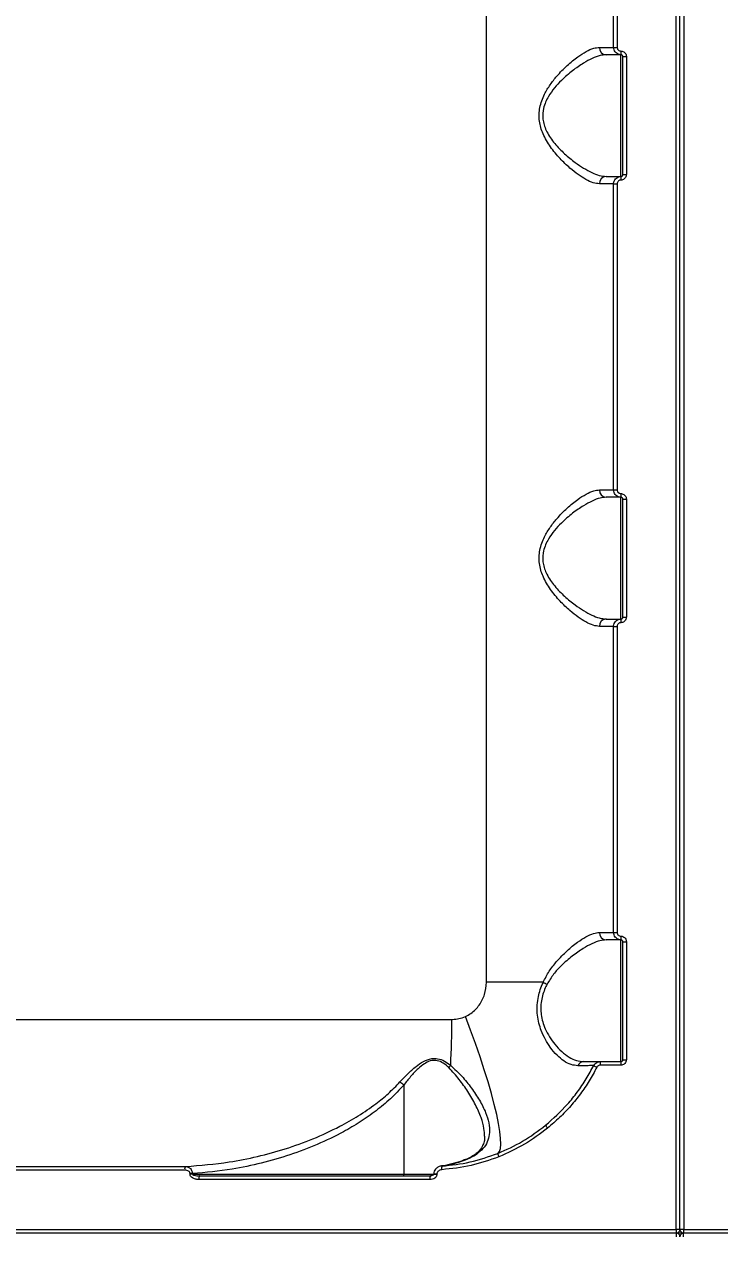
# Model space of a CAD drawing. Header units: millimetres. Extents: x -8422 to 28150, y -6982 to 5510.
# Drawn here: x 17172.6 to 17361.2, y 143.5 to 472.2 of the extents above; entities that cross this region are included whole.
import ezdxf

# ---------------------------------------------------------------- set-up
doc = ezdxf.new("R2010")
doc.units = ezdxf.units.MM
for name, color, linetype in [('DIKOM_ОБЪЕКТ', 7, 'Continuous'), ('DIKOM_РАЗМЕР_ЗОНА', 7, 'Continuous'), ('DIKOM_РАЗМЕР_ОБЪЕКТА', 7, 'Continuous')]:
    doc.layers.add(name, color=color, linetype=linetype)
doc.styles.add('style1', font='arial.ttf', dxfattribs={"width": 0.8})
doc.dimstyles.new('1-50', dxfattribs={"dimtxt": 300, "dimasz": 200, "dimexe": 100, "dimexo": 0, "dimgap": 100, "dimtad": 1, "dimdec": 0, "dimtxsty": 'style1', "dimcen": 0, "dimclrd": 7, "dimclre": 7, "dimadec": 1, "dimazin": 2, "dimtfac": 1, "dimtdec": 0, "dimtmove": 1, "dimatfit": 3, "dimfxl": 0, "dimlwd": 25, "dimlwe": 18, "dimarcsym": 0})

# ---------------------------------------------------------------- blocks, each defined once
blk = doc.blocks.new('*D15')
at = {"layer": 'Defpoints', "color": 0, "transparency": 16777216}
for p in [(19380.28, 3651.45), (27070.13, 3651.45), (15204.41, -3115.19)]:
    blk.add_point(p, dxfattribs=at)
at = {"layer": 'DIKOM_РАЗМЕР_ОБЪЕКТА', "color": 7, "lineweight": 18, "transparency": 16777216}
for p, q in [((19380.28, 3651.45), (27170.13, 3651.45)), ((15204.41, -3115.19), (27170.13, -3115.19))]:
    blk.add_line(p, q, dxfattribs=at)
at = {"layer": 'DIKOM_РАЗМЕР_ОБЪЕКТА', "color": 7, "lineweight": 25, "transparency": 16777216}
blk.add_line((27070.13, -2915.19), (27070.13, 3451.45), dxfattribs=at)
at = {"layer": 'DIKOM_РАЗМЕР_ОБЪЕКТА', "color": 7, "transparency": 16777216}
for points in [[(27036.8, 3451.45), (27103.47, 3451.45), (27070.13, 3651.45)], [(27036.8, -2915.19), (27103.47, -2915.19), (27070.13, -3115.19)]]:
    blk.add_solid(points, dxfattribs=at)
at = {"layer": 'DIKOM_РАЗМЕР_ОБЪЕКТА', "color": 0, "transparency": 16777216, "insert": (26816.96, -135.25), "char_height": 300, "attachment_point": 5, "rotation": 90, "style": 'style1'}
blk.add_mtext('6750', dxfattribs=at)
blk = doc.blocks.new('*D16')
at = {"layer": 'Defpoints', "color": 0, "transparency": 16777216}
for p in [(12490, 1387.95), (23986.61, 1004.03), (12490, -5796.5)]:
    blk.add_point(p, dxfattribs=at)
at = {"layer": 'DIKOM_РАЗМЕР_ОБЪЕКТА', "color": 7, "lineweight": 18, "transparency": 16777216}
for p, q in [((12490, 1387.95), (12490, -5896.5)), ((23986.61, 1004.03), (23986.61, -5896.5))]:
    blk.add_line(p, q, dxfattribs=at)
at = {"layer": 'DIKOM_РАЗМЕР_ОБЪЕКТА', "color": 7, "lineweight": 25, "transparency": 16777216}
blk.add_line((23786.61, -5796.5), (12690, -5796.5), dxfattribs=at)
at = {"layer": 'DIKOM_РАЗМЕР_ОБЪЕКТА', "color": 7, "transparency": 16777216}
for points in [[(12690, -5763.17), (12690, -5829.83), (12490, -5796.5)], [(23786.61, -5763.17), (23786.61, -5829.83), (23986.61, -5796.5)]]:
    blk.add_solid(points, dxfattribs=at)
at = {"layer": 'DIKOM_РАЗМЕР_ОБЪЕКТА', "color": 0, "transparency": 16777216, "insert": (18238.3, -5543.33), "char_height": 300, "attachment_point": 5, "style": 'style1'}
blk.add_mtext('11500', dxfattribs=at)
blk = doc.blocks.new('*D14')
at = {"layer": 'Defpoints', "color": 0, "transparency": 16777216}
for p in [(20684.73, 5148.63), (28049.7, 5148.63), (14575.76, -5055.5)]:
    blk.add_point(p, dxfattribs=at)
at = {"layer": 'DIKOM_РАЗМЕР_ЗОНА', "color": 7, "lineweight": 18, "transparency": 16777216}
for p, q in [((20684.73, 5148.63), (28149.7, 5148.63)), ((14575.76, -5055.5), (28149.7, -5055.5))]:
    blk.add_line(p, q, dxfattribs=at)
at = {"layer": 'DIKOM_РАЗМЕР_ЗОНА', "color": 7, "lineweight": 25, "transparency": 16777216}
blk.add_line((28049.7, -4855.5), (28049.7, 4948.63), dxfattribs=at)
at = {"layer": 'DIKOM_РАЗМЕР_ЗОНА', "color": 7, "transparency": 16777216}
for points in [[(28016.36, 4948.63), (28083.03, 4948.63), (28049.7, 5148.63)], [(28016.36, -4855.5), (28083.03, -4855.5), (28049.7, -5055.5)]]:
    blk.add_solid(points, dxfattribs=at)
at = {"layer": 'DIKOM_РАЗМЕР_ЗОНА', "color": 0, "transparency": 16777216, "insert": (27796.52, -63.59), "char_height": 300, "attachment_point": 5, "rotation": 90, "style": 'style1'}
blk.add_mtext('10200', dxfattribs=at)
blk = doc.blocks.new('*D13')
at = {"layer": 'Defpoints', "color": 0, "transparency": 16777216}
for p in [(10490, 1785.06), (25983.09, 460.53), (10490, -6882.5)]:
    blk.add_point(p, dxfattribs=at)
at = {"layer": 'DIKOM_РАЗМЕР_ЗОНА', "color": 7, "lineweight": 18, "transparency": 16777216}
for p, q in [((10490, 1785.06), (10490, -6982.5)), ((25983.09, 460.53), (25983.09, -6982.5))]:
    blk.add_line(p, q, dxfattribs=at)
at = {"layer": 'DIKOM_РАЗМЕР_ЗОНА', "color": 7, "lineweight": 25, "transparency": 16777216}
blk.add_line((25783.09, -6882.5), (10690, -6882.5), dxfattribs=at)
at = {"layer": 'DIKOM_РАЗМЕР_ЗОНА', "color": 7, "transparency": 16777216}
for points in [[(10690, -6849.17), (10690, -6915.83), (10490, -6882.5)], [(25783.09, -6849.17), (25783.09, -6915.83), (25983.09, -6882.5)]]:
    blk.add_solid(points, dxfattribs=at)
at = {"layer": 'DIKOM_РАЗМЕР_ЗОНА', "color": 0, "transparency": 16777216, "insert": (18236.55, -6629.33), "char_height": 300, "attachment_point": 5, "style": 'style1'}
blk.add_mtext('15500', dxfattribs=at)

msp = doc.modelspace()

# ---------------------------------------------------------------- linework, layer by layer
at = {"layer": 'DIKOM_ОБЪЕКТ', "color": 7, "linetype": 'Continuous', "lineweight": 15}
for p, q in [((17349.42, 145.45), (17349.42, 629.45)), ((17350.42, 145.45), (17350.42, 629.45)), ((17351.43, 629.45), (17351.43, 145.45)), ((17297.92, 212.45), (17297.92, 562.45)), ((17332.42, 465.95), (17332.42, 548.95)), ((17333.38, 548.95), (17333.38, 465.95)), ((17328.57, 465.95), (17332.42, 465.95)), ((17334.42, 463.95), (17330.37, 463.95)), ((17332.42, 465.95), (17333.38, 465.95)), ((17334.42, 430.95), (17334.42, 463.95)), ((17334.92, 463.45), (17335.89, 463.45)), ((17334.92, 431.45), (17334.92, 463.45)), ((17335.89, 463.45), (17335.89, 431.45)), ((17330.37, 430.95), (17334.42, 430.95)), ((17334.92, 431.45), (17335.89, 431.45)), ((17332.42, 428.95), (17328.57, 428.95)), ((17332.42, 428.95), (17333.38, 428.95)), ((17332.42, 345.95), (17332.42, 428.95)), ((17333.38, 428.95), (17333.38, 345.95)), ((17328.57, 345.95), (17332.42, 345.95)), ((17332.42, 345.95), (17333.38, 345.95)), ((17334.42, 343.95), (17330.37, 343.95)), ((17334.42, 310.95), (17334.42, 343.95)), ((17334.92, 343.45), (17335.89, 343.45)), ((17334.92, 311.45), (17334.92, 343.45)), ((17335.89, 343.45), (17335.89, 311.45)), ((17330.37, 310.95), (17334.42, 310.95)), ((17334.92, 311.45), (17335.89, 311.45)), ((17332.42, 308.95), (17328.57, 308.95)), ((17332.42, 308.95), (17333.38, 308.95)), ((17332.42, 225.95), (17332.42, 308.95)), ((17333.38, 308.95), (17333.38, 225.95)), ((17328.57, 225.95), (17332.42, 225.95)), ((17334.42, 223.95), (17330.37, 223.95)), ((17332.42, 225.95), (17333.38, 225.95)), ((17334.42, 190.95), (17334.42, 223.95)), ((17334.92, 223.45), (17335.89, 223.45)), ((17334.92, 191.45), (17334.92, 223.45)), ((17335.89, 223.45), (17335.89, 191.45)), ((17313.33, 212.45), (17297.92, 212.45)), ((16968.42, 202.4), (17288.58, 202.4)), ((17328.81, 190.95), (17334.42, 190.95)), ((17334.92, 191.45), (17335.89, 191.45)), ((17334.38, 189.95), (17328.76, 189.95)), ((17275.51, 184.57), (17275.51, 160.45)), ((17216.11, 161.51), (17151.79, 161.51)), ((17152.23, 162.51), (17216.41, 162.51)), ((17292.27, 164.35), (17292.25, 164.34)), ((17217.57, 160.45), (17217.57, 160.57)), ((17218.22, 160.57), (17217.57, 160.57)), ((17218.22, 160.45), (17217.57, 160.45)), ((17218.22, 160.57), (17218.22, 160.45)), ((17218.22, 160.45), (17275.51, 160.45)), ((17282.58, 158.95), (17219.91, 158.95)), ((17220.22, 159.95), (17282.74, 159.95)), ((17275.51, 160.45), (17283.68, 160.45)), ((17283.68, 160.55), (17283.68, 160.45)), ((17283.68, 160.55), (17284.52, 160.55)), ((17283.68, 160.45), (17284.52, 160.45)), ((17284.52, 160.55), (17284.52, 160.45)), ((16930.42, 145.45), (17349.42, 145.45)), ((17350.42, 145.45), (17349.42, 145.45)), ((17351.43, 145.45), (17350.42, 145.45)), ((17351.43, 145.45), (17770.42, 145.45)), ((17349.42, 144.45), (16931.42, 144.45)), ((17351.42, 144.45), (17349.42, 144.45)), ((17769.42, 144.45), (17351.42, 144.45))]:
    msp.add_line(p, q, dxfattribs=at)
at = {"layer": 'DIKOM_ОБЪЕКТ', "color": 7, "linetype": 'Continuous', "lineweight": 15, "flags": 128}
for points in [[(17301.04, 166.06), (17301.45, 166.54), (17301.72, 167.38), (17301.83, 168.57), (17301.78, 170.1), (17301.58, 171.96), (17301.23, 174.13), (17300.73, 176.59), (17300.08, 179.3), (17299.3, 182.26), (17298.38, 185.42), (17297.35, 188.75), (17296.2, 192.23), (17294.96, 195.81), (17293.62, 199.47), (17292.22, 203.16)], [(17292.6, 164.41), (17292.35, 164.38), (17292.27, 164.35)], [(17220.22, 159.95), (17220.16, 159.93), (17220.1, 159.88), (17220.05, 159.78), (17220, 159.66), (17219.96, 159.51), (17219.93, 159.34), (17219.92, 159.15), (17219.91, 158.95)], [(17275.67, 159.95), (17275.64, 159.96), (17275.61, 159.99), (17275.58, 160.04), (17275.55, 160.1), (17275.53, 160.18), (17275.52, 160.26), (17275.51, 160.36), (17275.51, 160.45)]]:
    msp.add_lwpolyline(points, dxfattribs=at)
at = {"layer": 'DIKOM_ОБЪЕКТ', "color": 7, "linetype": 'Continuous', "lineweight": 15}
for centre, radius, start, end in [((17330.47, 465.86), 1.91, 177.2476, 266.9555), ((17340.96, 464.71), 6.58, 177.8403, 186.5562), ((17330.47, 429.04), 1.91, 93.0463, 182.7523), ((17340.96, 430.2), 6.59, 173.4438, 182.1599), ((17330.47, 345.86), 1.91, 177.2476, 266.9555), ((17340.96, 344.71), 6.58, 177.8403, 186.5562), ((17330.47, 309.05), 1.91, 93.0445, 182.7541), ((17340.96, 310.2), 6.58, 173.4438, 182.1597), ((17330.47, 225.86), 1.91, 177.2476, 266.9555), ((17340.96, 224.71), 6.58, 177.8403, 186.5562), ((17317.28, 218.81), 7.48, 238.1445, 247.1626), ((17052.31, 202.28), 236.26, 357.0022, 0.0295), ((17324.38, 189.19), 1.76, 91.8317, 158.8619), ((17333.66, 190.2), 4.9, 171.1784, 182.8982), ((17340.96, 190.2), 6.58, 173.4438, 182.1597), ((17292.71, 185.73), 6.12, 136.7546, 144.3258), ((17332, 198.08), 9.61, 238.8316, 244.5096), ((17269.52, 178.43), 8.57, 45.7253, 54.5976), ((17317.13, 175.31), 3.55, 207.4497, 222.811), ((17303.41, 166.22), 2.38, 183.7661, 207.099), ((17217.26, 161.72), 1.16, 136.8838, 190.0189), ((17287.75, 161.98), 1.97, 160.8553, 190.2135), ((17284.24, 159.2), 1.69, 153.3397, 188.3221), ((17458.59, 145.21), 109.17, 179.8742, 180.399), ((17349.42, 145.45), 1, 270, 0), ((17351.42, 145.45), 1, 180, 270), ((17242.26, 145.21), 109.17, 359.601, 0.1258), ((17458.58, 143.69), 109.16, 179.601, 180.1258), ((17349.42, 143.45), 1, 0, 90), ((17351.42, 143.45), 1, 90, 180), ((17242.26, 143.69), 109.16, 359.8742, 0.399)]:
    msp.add_arc(centre, radius, start, end, dxfattribs=at)
for points, knots in [([(17328.57, 428.95), (17328.02, 429.01), (17326.91, 429.14), (17324.94, 430.06), (17322.81, 431.42), (17320.44, 433.29), (17317.86, 435.75), (17315.29, 438.83), (17313.25, 442.24), (17312.3, 445.35), (17312.17, 447.8), (17312.39, 449.67), (17312.91, 451.51), (17313.83, 453.62), (17315.21, 455.88), (17317.29, 458.52), (17319.86, 461.12), (17322.56, 463.33), (17324.99, 464.88), (17326.97, 465.79), (17328.07, 465.9), (17328.57, 465.95)], [0, 0, 0, 0, 0.054582, 0.11103, 0.165946, 0.222012, 0.289071, 0.35796, 0.422673, 0.477404, 0.504749, 0.533099, 0.562354, 0.592382, 0.63989, 0.688584, 0.759285, 0.832059, 0.890161, 0.949868, 1, 1, 1, 1]), ([(17330.37, 463.95), (17329.85, 463.91), (17328.71, 463.8), (17326.63, 463), (17324.12, 461.65), (17321.27, 459.68), (17318.6, 457.38), (17316.38, 455.01), (17314.93, 453.01), (17313.95, 451.11), (17313.29, 449.17), (17313.15, 447.44), (17313.34, 445.82), (17313.67, 444.54), (17314.61, 442.35), (17316.45, 439.75), (17319.13, 437.02), (17321.81, 434.84), (17324.31, 433.16), (17326.52, 431.96), (17328.61, 431.13), (17329.78, 431.01), (17330.37, 430.95)], [0, 0, 0, 0, 0.050714, 0.109916, 0.170724, 0.242653, 0.316474, 0.36375, 0.411987, 0.440047, 0.468859, 0.5101, 0.521087, 0.546819, 0.573408, 0.636933, 0.704612, 0.77415, 0.830253, 0.887331, 0.94288, 1, 1, 1, 1]), ([(17334.42, 463.95), (17334.27, 463.96), (17333.9, 463.99), (17333.34, 464.23), (17332.83, 464.68), (17332.49, 465.28), (17332.44, 465.73), (17332.42, 465.95)], [0, 0, 0, 0, 0.141741, 0.356409, 0.570949, 0.785469, 1, 1, 1, 1]), ([(17333.38, 465.95), (17333.39, 465.84), (17333.42, 465.62), (17333.59, 465.32), (17333.84, 465.09), (17334.12, 464.97), (17334.31, 464.96), (17334.38, 464.95)], [0, 0, 0, 0, 0.214261, 0.428586, 0.64318, 0.858077, 1, 1, 1, 1]), ([(17334.38, 464.95), (17334.5, 464.95), (17334.78, 464.93), (17335.2, 464.75), (17335.58, 464.41), (17335.84, 463.96), (17335.87, 463.62), (17335.89, 463.45)], [0, 0, 0, 0, 0.141909, 0.356727, 0.571313, 0.785736, 1, 1, 1, 1]), ([(17334.92, 463.45), (17334.92, 463.51), (17334.91, 463.62), (17334.82, 463.77), (17334.69, 463.88), (17334.55, 463.94), (17334.46, 463.95), (17334.42, 463.95)], [0, 0, 0, 0, 0.214027, 0.428204, 0.64297, 0.858095, 1, 1, 1, 1]), ([(17332.42, 428.95), (17332.43, 429.1), (17332.46, 429.47), (17332.7, 430.03), (17333.15, 430.54), (17333.75, 430.89), (17334.2, 430.93), (17334.42, 430.95)], [0, 0, 0, 0, 0.140721, 0.355431, 0.570259, 0.785116, 1, 1, 1, 1]), ([(17335.89, 431.45), (17335.88, 431.34), (17335.86, 431.06), (17335.68, 430.64), (17335.34, 430.26), (17334.89, 430), (17334.55, 429.97), (17334.38, 429.95)], [0, 0, 0, 0, 0.140611, 0.355078, 0.569846, 0.784841, 1, 1, 1, 1]), ([(17334.42, 430.95), (17334.48, 430.96), (17334.59, 430.97), (17334.74, 431.06), (17334.85, 431.18), (17334.91, 431.32), (17334.92, 431.42), (17334.92, 431.45)], [0, 0, 0, 0, 0.215344, 0.430482, 0.645376, 0.859593, 1, 1, 1, 1]), ([(17334.38, 429.95), (17334.27, 429.94), (17334.05, 429.92), (17333.75, 429.75), (17333.52, 429.49), (17333.4, 429.21), (17333.39, 429.03), (17333.38, 428.95)], [0, 0, 0, 0, 0.215079, 0.430083, 0.644916, 0.859441, 1, 1, 1, 1]), ([(17328.57, 308.95), (17328.02, 309.01), (17326.91, 309.14), (17324.94, 310.06), (17322.81, 311.42), (17320.44, 313.29), (17317.86, 315.75), (17315.29, 318.83), (17313.25, 322.24), (17312.3, 325.35), (17312.17, 327.8), (17312.39, 329.67), (17312.91, 331.51), (17313.83, 333.62), (17315.21, 335.88), (17317.29, 338.52), (17319.86, 341.12), (17322.56, 343.33), (17324.99, 344.88), (17326.97, 345.79), (17328.07, 345.9), (17328.57, 345.95)], [0, 0, 0, 0, 0.054582, 0.11103, 0.165946, 0.222012, 0.289071, 0.35796, 0.422673, 0.477404, 0.50475, 0.533099, 0.562354, 0.592382, 0.63989, 0.688584, 0.759285, 0.832059, 0.890161, 0.949868, 1, 1, 1, 1]), ([(17334.42, 343.95), (17334.27, 343.96), (17333.9, 343.99), (17333.34, 344.23), (17332.83, 344.68), (17332.49, 345.28), (17332.44, 345.73), (17332.42, 345.95)], [0, 0, 0, 0, 0.141742, 0.356419, 0.570946, 0.785468, 1, 1, 1, 1]), ([(17333.38, 345.95), (17333.39, 345.84), (17333.42, 345.62), (17333.59, 345.32), (17333.84, 345.09), (17334.12, 344.97), (17334.31, 344.96), (17334.38, 344.95)], [0, 0, 0, 0, 0.214261, 0.428586, 0.64318, 0.858077, 1, 1, 1, 1]), ([(17330.37, 343.95), (17329.85, 343.91), (17328.71, 343.8), (17326.63, 343), (17324.12, 341.65), (17321.27, 339.68), (17318.6, 337.38), (17316.38, 335.01), (17314.93, 333.01), (17313.95, 331.11), (17313.29, 329.17), (17313.15, 327.44), (17313.34, 325.82), (17313.67, 324.54), (17314.61, 322.35), (17316.45, 319.75), (17319.13, 317.02), (17321.81, 314.84), (17324.31, 313.16), (17326.52, 311.96), (17328.61, 311.13), (17329.78, 311.01), (17330.37, 310.95)], [0, 0, 0, 0, 0.050714, 0.109916, 0.170724, 0.242653, 0.316473, 0.363749, 0.411987, 0.440047, 0.468859, 0.510101, 0.521087, 0.546819, 0.573408, 0.636933, 0.704613, 0.774151, 0.830253, 0.887331, 0.94288, 1, 1, 1, 1]), ([(17334.38, 344.95), (17334.5, 344.95), (17334.78, 344.93), (17335.2, 344.75), (17335.58, 344.41), (17335.84, 343.96), (17335.87, 343.62), (17335.89, 343.45)], [0, 0, 0, 0, 0.141909, 0.356727, 0.571313, 0.785736, 1, 1, 1, 1]), ([(17334.92, 343.45), (17334.92, 343.51), (17334.91, 343.62), (17334.82, 343.77), (17334.69, 343.88), (17334.55, 343.94), (17334.46, 343.95), (17334.42, 343.95)], [0, 0, 0, 0, 0.214027, 0.428204, 0.64297, 0.858095, 1, 1, 1, 1]), ([(17332.42, 308.95), (17332.43, 309.1), (17332.46, 309.47), (17332.7, 310.03), (17333.15, 310.54), (17333.75, 310.89), (17334.2, 310.93), (17334.42, 310.95)], [0, 0, 0, 0, 0.140721, 0.355431, 0.570259, 0.785116, 1, 1, 1, 1]), ([(17334.38, 309.95), (17334.27, 309.94), (17334.05, 309.92), (17333.75, 309.75), (17333.52, 309.49), (17333.4, 309.21), (17333.39, 309.03), (17333.38, 308.95)], [0, 0, 0, 0, 0.215084, 0.430086, 0.644918, 0.859442, 1, 1, 1, 1]), ([(17335.89, 311.45), (17335.88, 311.34), (17335.86, 311.06), (17335.68, 310.64), (17335.34, 310.26), (17334.89, 310), (17334.55, 309.97), (17334.38, 309.95)], [0, 0, 0, 0, 0.140613, 0.355082, 0.569853, 0.784839, 1, 1, 1, 1]), ([(17334.42, 310.95), (17334.48, 310.96), (17334.59, 310.97), (17334.74, 311.06), (17334.85, 311.18), (17334.91, 311.32), (17334.92, 311.42), (17334.92, 311.45)], [0, 0, 0, 0, 0.215344, 0.430482, 0.645376, 0.859593, 1, 1, 1, 1]), ([(17313.33, 212.45), (17313.85, 213.48), (17314.9, 215.53), (17317.17, 218.37), (17319.79, 221.08), (17322.51, 223.3), (17324.93, 224.85), (17326.95, 225.78), (17328.05, 225.9), (17328.57, 225.95)], [0, 0, 0, 0, 0.128152, 0.25674, 0.426816, 0.596877, 0.73731, 0.877571, 1, 1, 1, 1]), ([(17330.37, 223.95), (17329.83, 223.9), (17328.68, 223.8), (17326.57, 222.97), (17324.04, 221.6), (17321.19, 219.62), (17318.46, 217.24), (17316.07, 214.7), (17314.94, 212.85), (17314.37, 211.91)], [0, 0, 0, 0, 0.122709, 0.26246, 0.406016, 0.574922, 0.748262, 0.872368, 1, 1, 1, 1]), ([(17334.42, 223.95), (17334.27, 223.96), (17333.9, 223.99), (17333.34, 224.23), (17332.83, 224.68), (17332.49, 225.28), (17332.44, 225.73), (17332.42, 225.95)], [0, 0, 0, 0, 0.141742, 0.356419, 0.570946, 0.785468, 1, 1, 1, 1]), ([(17333.38, 225.95), (17333.39, 225.84), (17333.42, 225.62), (17333.59, 225.32), (17333.84, 225.09), (17334.12, 224.97), (17334.31, 224.96), (17334.38, 224.95)], [0, 0, 0, 0, 0.214263, 0.428591, 0.643162, 0.858075, 1, 1, 1, 1]), ([(17334.38, 224.95), (17334.5, 224.95), (17334.78, 224.93), (17335.2, 224.75), (17335.58, 224.41), (17335.84, 223.96), (17335.87, 223.62), (17335.89, 223.45)], [0, 0, 0, 0, 0.141909, 0.356726, 0.571312, 0.785711, 1, 1, 1, 1]), ([(17334.92, 223.45), (17334.92, 223.51), (17334.91, 223.62), (17334.82, 223.77), (17334.69, 223.88), (17334.55, 223.94), (17334.46, 223.95), (17334.42, 223.95)], [0, 0, 0, 0, 0.214027, 0.428204, 0.64297, 0.858095, 1, 1, 1, 1]), ([(17292.22, 203.16), (17292.74, 203.43), (17294.19, 204.18), (17296.12, 206.18), (17297.63, 209.13), (17297.82, 211.34), (17297.92, 212.45)], [0, 0, 0, 0, 0.152947, 0.428369, 0.711434, 1, 1, 1, 1]), ([(17322.73, 189.83), (17322.12, 189.89), (17320.87, 190.01), (17318.96, 191.02), (17317.05, 192.59), (17315.36, 194.59), (17313.91, 196.88), (17312.87, 199.1), (17312.15, 201.34), (17311.74, 203.49), (17311.64, 205.76), (17311.94, 208.61), (17312.63, 210.86), (17313.24, 212.24), (17313.33, 212.45)], [0, 0, 0, 0, 0.10848, 0.220217, 0.327645, 0.438307, 0.523801, 0.611506, 0.674512, 0.739085, 0.802772, 0.868894, 0.979732, 1, 1, 1, 1]), ([(17314.37, 211.91), (17314.28, 211.72), (17313.65, 210.46), (17312.95, 208.48), (17312.63, 205.97), (17312.68, 204.57), (17312.86, 203.14), (17313.18, 201.69), (17313.94, 199.63), (17315.05, 197.56), (17316.56, 195.45), (17318.35, 193.57), (17320.33, 192.1), (17322.35, 191.14), (17323.66, 191.02), (17324.32, 190.95)], [0, 0, 0, 0, 0.020103, 0.128726, 0.185271, 0.244004, 0.254865, 0.316795, 0.380591, 0.466421, 0.554632, 0.663823, 0.776165, 0.886558, 1, 1, 1, 1]), ([(17288.58, 202.4), (17288.63, 202.4), (17289.27, 202.41), (17290.53, 202.54), (17291.65, 202.95), (17292.22, 203.16)], [0, 0, 0, 0, 0.046779, 0.514255, 1, 1, 1, 1]), ([(17274.49, 185.42), (17275.18, 186.16), (17276.55, 187.64), (17278.66, 189.54), (17280.8, 191.05), (17282.83, 191.84), (17284.85, 191.81), (17286.64, 191.14), (17287.7, 190.34), (17288.25, 189.93)], [0, 0, 0, 0, 0.184782, 0.369258, 0.509087, 0.652215, 0.750863, 0.870213, 1, 1, 1, 1]), ([(17287.74, 189.3), (17287.25, 189.73), (17286.34, 190.55), (17284.74, 191.28), (17283.02, 191.31), (17281.87, 190.82), (17280.62, 190.06), (17279.19, 188.87), (17277.33, 186.88), (17276.11, 185.34), (17275.51, 184.57)], [0, 0, 0, 0, 0.129798, 0.245128, 0.338465, 0.455785, 0.477229, 0.617724, 0.80869, 1, 1, 1, 1]), ([(17324.32, 190.95), (17325.17, 190.95), (17326.91, 190.95), (17328.48, 190.95), (17328.7, 190.95), (17328.81, 190.95)], [0, 0, 0, 0, 0.31752, 0.653918, 1, 1, 1, 1]), ([(17327.03, 189.86), (17327.05, 189.91), (17327.19, 190.16), (17327.54, 190.54), (17328.13, 190.89), (17328.58, 190.93), (17328.81, 190.95)], [0, 0, 0, 0, 0.080631, 0.387064, 0.693531, 1, 1, 1, 1]), ([(17335.89, 191.45), (17335.88, 191.34), (17335.86, 191.06), (17335.68, 190.64), (17335.34, 190.26), (17334.89, 190), (17334.55, 189.97), (17334.38, 189.95)], [0, 0, 0, 0, 0.140614, 0.355085, 0.569837, 0.784837, 1, 1, 1, 1]), ([(17334.42, 190.95), (17334.48, 190.96), (17334.59, 190.97), (17334.74, 191.06), (17334.85, 191.18), (17334.91, 191.32), (17334.92, 191.42), (17334.92, 191.45)], [0, 0, 0, 0, 0.215344, 0.430482, 0.645376, 0.859593, 1, 1, 1, 1]), ([(17297.4, 170.71), (17297.39, 171.39), (17297.36, 173), (17296.53, 175.86), (17295.06, 179.24), (17293, 182.72), (17290.63, 186.17), (17288.71, 188.25), (17287.74, 189.3)], [0, 0, 0, 0, 0.122539, 0.288594, 0.47283, 0.66134, 0.8291, 1, 1, 1, 1]), ([(17288.25, 189.93), (17289.28, 188.96), (17291.37, 187), (17293.94, 183.74), (17296.17, 180.41), (17297.77, 177.23), (17298.69, 174.29), (17298.89, 171.8), (17298.45, 169.61), (17297.45, 167.75), (17295.81, 166.11), (17294.08, 165.04), (17292.88, 164.53), (17292.6, 164.41)], [0, 0, 0, 0, 0.102482, 0.207515, 0.319133, 0.433515, 0.532418, 0.633981, 0.717305, 0.802897, 0.886317, 0.972929, 1, 1, 1, 1]), ([(17313.98, 173.67), (17316.04, 175.51), (17319.16, 178.29), (17322.66, 182.68), (17325.05, 186.17), (17326.37, 188.64), (17327.03, 189.86)], [0, 0, 0, 0, 0.395164, 0.598674, 0.80218, 1, 1, 1, 1]), ([(17327.86, 189.41), (17327.2, 188.16), (17325.86, 185.68), (17323.47, 182.18), (17320.8, 178.85), (17317.83, 175.72), (17315.63, 173.84), (17314.53, 172.89)], [0, 0, 0, 0, 0.197682, 0.39539, 0.59309, 0.796551, 1, 1, 1, 1]), ([(17327.03, 189.86), (17326.93, 189.86), (17326.73, 189.85), (17325.33, 189.84), (17323.85, 189.83), (17322.98, 189.83), (17322.73, 189.83)], [0, 0, 0, 0, 0.336234, 0.682235, 0.908789, 1, 1, 1, 1]), ([(17328.76, 189.95), (17328.65, 189.94), (17328.42, 189.92), (17328.12, 189.75), (17327.95, 189.56), (17327.88, 189.43), (17327.86, 189.41)], [0, 0, 0, 0, 0.306717, 0.613302, 0.919401, 1, 1, 1, 1]), ([(17216.41, 162.51), (17220.34, 162.82), (17226.87, 163.33), (17235.85, 165.15), (17243.45, 167.22), (17250.95, 169.91), (17257.56, 172.96), (17263.24, 176.18), (17267.63, 179.18), (17271.41, 182.25), (17273.46, 184.36), (17274.49, 185.42)], [0, 0, 0, 0, 0.186751, 0.30973, 0.432704, 0.558513, 0.684286, 0.77401, 0.864309, 0.931894, 1, 1, 1, 1]), ([(17275.51, 184.57), (17274.34, 183.31), (17272, 180.8), (17267.99, 177.53), (17263.72, 174.55), (17258.42, 171.43), (17252.09, 168.38), (17244.63, 165.55), (17236.92, 163.33), (17228.1, 161.46), (17221.82, 160.9), (17218.22, 160.57)], [0, 0, 0, 0, 0.07927, 0.158595, 0.24059, 0.322608, 0.447234, 0.571895, 0.699862, 0.827838, 1, 1, 1, 1]), ([(17301.04, 166.06), (17303.31, 167.07), (17307.91, 169.11), (17311.94, 172.14), (17313.98, 173.67)], [0, 0, 0, 0, 0.494164, 1, 1, 1, 1]), ([(17314.53, 172.89), (17312.49, 171.36), (17308.37, 168.27), (17303.67, 166.19), (17301.29, 165.13)], [0, 0, 0, 0, 0.494183, 1, 1, 1, 1]), ([(17297.43, 170.72), (17297.44, 170.54), (17297.47, 169.9), (17297.25, 168.93), (17296.79, 167.82), (17296.1, 166.86), (17295.18, 165.97), (17294.02, 165.19), (17293.02, 164.64), (17292.38, 164.41), (17292.24, 164.36)], [0, 0, 0, 0, 0.062289, 0.230816, 0.406276, 0.55342, 0.692272, 0.839985, 0.966876, 1, 1, 1, 1]), ([(17292.25, 164.4), (17292.04, 164.31), (17290.93, 163.85), (17288.88, 163.24), (17286.91, 162.79), (17285.86, 162.68), (17285.73, 162.67)], [0, 0, 0, 0, 0.101117, 0.521999, 0.944163, 1, 1, 1, 1]), ([(17301.29, 165.13), (17298.81, 164.25), (17293.78, 162.47), (17288.49, 161.91), (17285.82, 161.63)], [0, 0, 0, 0, 0.493845, 1, 1, 1, 1]), ([(17285.89, 162.62), (17288.45, 162.89), (17293.62, 163.44), (17298.55, 165.18), (17301.04, 166.06)], [0, 0, 0, 0, 0.493849, 1, 1, 1, 1]), ([(17292.6, 164.41), (17291.62, 164.04), (17289.42, 163.21), (17287.15, 162.83), (17285.89, 162.62)], [0, 0, 0, 0, 0.445128, 1, 1, 1, 1]), ([(17217.57, 160.57), (17217.56, 160.65), (17217.54, 160.81), (17217.4, 161.05), (17217.12, 161.29), (17216.67, 161.48), (17216.3, 161.5), (17216.11, 161.51)], [0, 0, 0, 0, 0.120651, 0.240648, 0.416895, 0.694952, 1, 1, 1, 1]), ([(17216.41, 162.51), (17216.64, 162.48), (17217.1, 162.41), (17217.65, 162), (17217.99, 161.51), (17218.17, 161.04), (17218.2, 160.73), (17218.22, 160.57)], [0, 0, 0, 0, 0.270468, 0.533542, 0.718132, 0.855288, 1, 1, 1, 1]), ([(17285.74, 162.6), (17285.7, 162.6), (17285.35, 162.58), (17284.77, 162.34), (17284.13, 161.84), (17283.78, 161.22), (17283.64, 160.77), (17283.68, 160.55), (17283.68, 160.55)], [0, 0, 0, 0, 0.03751, 0.332088, 0.575123, 0.792388, 0.996425, 1, 1, 1, 1]), ([(17285.82, 161.63), (17285.65, 161.6), (17285.32, 161.55), (17284.92, 161.32), (17284.66, 161.04), (17284.54, 160.77), (17284.52, 160.61), (17284.52, 160.55)], [0, 0, 0, 0, 0.273483, 0.539334, 0.738614, 0.898917, 1, 1, 1, 1]), ([(17219.91, 158.95), (17219.61, 158.97), (17219.02, 159.02), (17218.29, 159.32), (17217.84, 159.71), (17217.61, 160.08), (17217.58, 160.33), (17217.57, 160.45)], [0, 0, 0, 0, 0.304789, 0.587628, 0.766443, 0.88287, 1, 1, 1, 1]), ([(17218.22, 160.45), (17218.22, 160.44), (17218.22, 160.4), (17218.27, 160.33), (17218.41, 160.22), (17219.06, 159.99), (17219.7, 159.97), (17220.22, 159.95)], [0, 0, 0, 0, 0.023971, 0.053503, 0.107113, 0.279457, 1, 1, 1, 1]), ([(17284.52, 160.45), (17284.51, 160.34), (17284.49, 160.09), (17284.29, 159.7), (17283.9, 159.32), (17283.3, 159.02), (17282.83, 158.97), (17282.58, 158.95)], [0, 0, 0, 0, 0.120589, 0.278394, 0.470586, 0.720834, 1, 1, 1, 1]), ([(17283.66, 160.51), (17283.67, 160.5), (17283.68, 160.47), (17283.67, 160.42), (17283.65, 160.35), (17283.57, 160.23), (17283.37, 160.09), (17283.08, 159.97), (17282.84, 159.97), (17282.74, 159.97)], [0, 0, 0, 0, 0.041299, 0.075946, 0.121182, 0.224731, 0.421652, 0.731732, 1, 1, 1, 1])]:
    msp.add_open_spline(points, degree=3, knots=knots, dxfattribs=at)

# ---------------------------------------------------------------- dimensions: what is measured, and where the dimension line sits
at = {"layer": 'DIKOM_РАЗМЕР_ЗОНА'}
dim = msp.add_linear_dim(base=(28049.7, 5148.63), p1=(14575.76, -5055.5), p2=(20684.73, 5148.63), angle=270, text='10200', dimstyle='1-50', override={"dimscale": 1, "dimtix": 0, "dimtofl": 1, "dimtmove": 1, "dimatfit": 3}, dxfattribs=at)
dim.commit()
dim.dimension.update_dxf_attribs({"geometry": '*D14', "text_midpoint": (28049.7, -63.59), "dimtype": 160})
dim = msp.add_linear_dim(base=(10490, -6882.5), p1=(25983.09, 460.53), p2=(10490, 1785.06), angle=180, text='15500', dimstyle='1-50', dxfattribs=at)
dim.commit()
dim.dimension.update_dxf_attribs({"geometry": '*D13', "text_midpoint": (18236.55, -6882.5), "dimtype": 160})
at = {"layer": 'DIKOM_РАЗМЕР_ОБЪЕКТА'}
dim = msp.add_linear_dim(base=(27070.13, 3651.45), p1=(15204.41, -3115.19), p2=(19380.28, 3651.45), angle=270, text='6750', dimstyle='1-50', override={"dimscale": 1, "dimtix": 0, "dimtofl": 1, "dimtmove": 1, "dimatfit": 3}, dxfattribs=at)
dim.commit()
dim.dimension.update_dxf_attribs({"geometry": '*D15', "text_midpoint": (27070.13, -135.25), "dimtype": 160})
dim = msp.add_linear_dim(base=(12490, -5796.5), p1=(23986.61, 1004.03), p2=(12490, 1387.95), angle=180, text='11500', dimstyle='1-50', dxfattribs=at)
dim.commit()
dim.dimension.update_dxf_attribs({"geometry": '*D16', "text_midpoint": (18238.3, -5796.5), "dimtype": 160})

doc.saveas('drawing.dxf')
